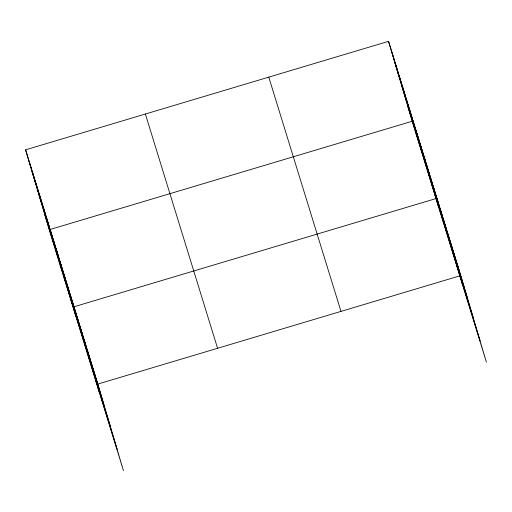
<?xml version="1.0" encoding="UTF-8"?>
<svg xmlns="http://www.w3.org/2000/svg" width="512" height="512" viewBox="0 0 512 512"><rect width="100%" height="100%" fill="white"/><g stroke="black" fill="none" stroke-linecap="round" stroke-linejoin="round"><path stroke-width="0.77" d="M25.6 149.824L97.805 384.083L123.45 470.669L51.251 236.416L25.6 149.824L388.55 41.331L460.749 275.584L486.4 362.176L414.195 127.917L388.55 41.331M97.805 384.083L460.749 275.584M395.066 63.341L467.27 297.594M401.382 84.653L473.581 318.906M407.885 106.605L480.09 340.864M268.774 77.133L340.979 311.392M145.376 114.022L217.574 348.275M32.122 171.834L104.32 406.086M38.432 193.146L110.637 427.398M44.934 215.104L117.139 449.357M457.35 264.544L463.866 286.547M453.946 253.498L460.461 275.507M450.541 242.458L457.056 264.461M447.136 231.411L453.658 253.421M443.731 220.371L450.253 242.374M440.326 209.325L446.848 231.334M462.573 284.87L436.922 198.285L73.978 306.778L99.622 393.363M433.523 187.238L440.038 209.248M430.118 176.198L436.634 198.202M426.714 165.152L433.229 187.162M423.309 154.112L429.83 176.115M419.904 143.066L426.426 165.069M416.499 132.019L423.021 154.029M438.746 207.565L413.094 120.979L50.15 229.472L75.795 316.058M409.587 109.6L416.109 131.61M406.086 98.221L412.602 120.23M402.579 86.842L409.094 108.851M399.072 75.469L405.587 97.472M395.565 64.09L402.08 86.093M392.058 52.71L398.573 74.714M94.4 373.037L100.915 395.046M90.995 361.997L97.517 384M87.59 350.95L94.112 372.954M84.186 339.904L90.707 361.914M80.787 328.864L87.302 350.867M77.382 317.818L83.898 339.827M70.573 295.731L77.088 317.741M67.168 284.691L73.69 306.694M63.763 273.645L70.285 295.654M60.358 262.605L66.88 284.608M56.96 251.558L63.475 273.568M53.555 240.518L60.07 262.522M46.643 218.093L53.158 240.102M43.136 206.714L49.651 228.723M39.629 195.341L46.144 217.344M36.122 183.962L42.637 205.965M32.614 172.582L39.13 194.586M29.107 161.203L35.622 183.213"/></g></svg>
